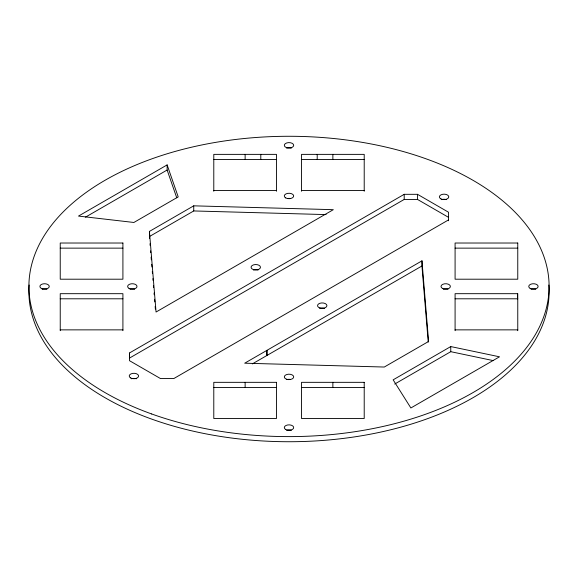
<?xml version="1.0" encoding="UTF-8"?>
<svg xmlns="http://www.w3.org/2000/svg" width="578" height="578" viewBox="0 0 578 578"><rect width="100%" height="100%" fill="white"/><g stroke="black" fill="none" stroke-linecap="round" stroke-linejoin="round"><path stroke-width="0.87" d="M167.129 164.903L78.492 216.078L133.886 222.472L178.205 196.888L167.129 164.903L167.129 170.026L176.745 197.799M85.486 217.155L167.129 170.026M149.42 231.417L193.738 205.833L333.325 209.677L156.053 312.026L149.42 231.417L149.565 238.331M149.42 236.539L193.738 210.948L326.122 214.597M448.521 217.342L417.504 199.432L404.21 199.432L129.465 358.1L129.465 352.985L404.21 194.316L417.504 194.316L448.521 212.227L448.521 220.76M448.521 219.907L173.79 378.568L160.496 378.568L129.472 360.665L129.465 352.985M421.954 260.851L244.682 363.201L384.283 367.037L428.601 341.454L421.954 260.851L421.954 265.974L428.233 342.089M252.326 363.909L421.954 265.974M450.761 346.569L393.148 379.833L410.871 407.974L499.508 356.807L450.761 346.569L450.761 351.684L394.702 384.052M517.765 329.865L455.088 329.865M213.788 159.485L276.465 159.485M301.535 159.485L364.212 159.485M213.788 190.552L276.465 190.552M301.535 190.552L364.212 190.552M60.235 248.135L122.912 248.135M455.088 248.135L517.765 248.135M60.235 298.797L122.912 298.797M455.088 298.797L517.765 298.797M60.235 329.865L122.912 329.865M213.788 387.448L276.465 387.448M301.535 387.448L364.212 387.448M450.761 351.684L493.417 360.643M150.005 243.699L150.157 245.491M150.598 250.866L150.742 252.658M151.111 257.138L151.335 259.825M151.703 264.298L151.927 266.985M152.296 271.465L152.44 273.257M152.881 278.632L153.033 280.424M153.473 285.792L153.618 287.584M154.066 292.959L154.21 294.751M154.579 299.231L154.803 301.918M155.171 306.391L155.388 309.078M517.765 330.674L517.765 293.682L455.088 293.682L455.088 330.674M517.548 293.682L517.548 298.797M417.504 194.316L417.504 199.432M404.21 194.316L404.21 199.432M364.212 191.253L364.212 154.369L301.535 154.369L301.535 191.253M332.87 154.369L332.87 159.485M332.87 382.333L332.87 387.448M317.206 154.369L317.206 159.485M276.465 191.253L276.465 154.369L213.788 154.369L213.788 191.253M266.993 350.333L266.993 355.448M266.848 350.42L266.848 355.535M260.794 154.369L260.794 159.485M245.13 154.369L245.13 159.485M245.13 382.333L245.13 387.448M193.738 205.833L193.738 210.948M122.912 330.674L122.912 293.682L60.235 293.682L60.235 330.674M287.786 379.399A4.703 2.717 0 0 1 290.214 379.399M129.963 289.21A4.703 2.717 0 0 1 134.667 289.21M443.333 289.21A4.703 2.717 0 0 1 448.037 289.21M286.652 148.091A4.703 2.717 0 0 1 291.348 148.091M441.736 199.641A4.703 2.717 0 0 1 446.44 199.641M42.216 289.21A4.703 2.717 0 0 1 46.919 289.21M253.417 270.013A4.703 2.717 0 0 1 258.12 270.013M319.887 308.399A4.703 2.717 0 0 1 324.583 308.399M131.56 378.778A4.703 2.717 0 0 1 136.263 378.778M287.786 198.478A4.703 2.717 0 0 1 290.214 198.478M548.854 285.012A260.1 150.164 0 0 1 289 441.729A260.1 150.164 0 0 1 29.146 285.012M286.652 430.328A4.703 2.717 0 0 1 291.348 430.328M531.081 289.21A4.703 2.717 0 0 1 535.784 289.21M122.912 243.02L60.235 243.02L60.235 279.203L122.912 279.203L122.912 243.02M517.765 243.02L455.088 243.02L455.088 279.203L517.765 279.203L517.765 243.02M276.465 382.333L213.788 382.333L213.788 418.515L276.465 418.515L276.465 382.333M364.212 382.333L301.535 382.333L301.535 418.515L364.212 418.515L364.212 382.333M286.652 379.255A4.703 2.717 0 0 0 293.703 376.907A4.703 2.717 0 0 0 286.652 374.551A4.703 2.717 0 0 0 286.652 379.255M128.988 288.357A4.703 2.717 0 0 0 136.856 287.143A4.703 2.717 0 0 0 131.098 283.82A4.703 2.717 0 0 0 128.988 288.357M442.365 288.357A4.703 2.717 0 0 0 450.226 287.143A4.703 2.717 0 0 0 444.468 283.82A4.703 2.717 0 0 0 442.365 288.357M286.652 147.672A4.703 2.717 0 0 0 293.703 145.324A4.703 2.717 0 0 0 286.652 142.968A4.703 2.717 0 0 0 286.652 147.672M440.761 198.796A4.703 2.717 0 0 0 448.629 197.575A4.703 2.717 0 0 0 442.871 194.251A4.703 2.717 0 0 0 440.761 198.796M42.216 288.79A4.703 2.717 0 0 0 49.267 286.442A4.703 2.717 0 0 0 42.216 284.094A4.703 2.717 0 0 0 42.216 288.79M130.592 377.925A4.703 2.717 0 0 0 138.453 376.712A4.703 2.717 0 0 0 132.694 373.388A4.703 2.717 0 0 0 130.592 377.925M253.417 269.601A4.703 2.717 0 0 0 260.468 267.246A4.703 2.717 0 0 0 253.417 264.897A4.703 2.717 0 0 0 253.417 269.601M285.676 197.9A4.703 2.717 0 0 0 293.537 196.679A4.703 2.717 0 0 0 287.786 193.355A4.703 2.717 0 0 0 285.676 197.9M319.88 307.987A4.703 2.717 0 0 0 326.931 305.632A4.703 2.717 0 0 0 319.887 303.284A4.703 2.717 0 0 0 319.88 307.987M151.653 413.964A260.1 150.164 0 0 0 548.963 291.355A260.1 150.164 0 0 0 166.392 154.008A260.1 150.164 0 0 0 151.653 413.964M285.676 429.483A4.703 2.717 0 0 0 293.537 428.262A4.703 2.717 0 0 0 287.786 424.938A4.703 2.717 0 0 0 285.676 429.483M530.105 288.357A4.703 2.717 0 0 0 537.974 287.143A4.703 2.717 0 0 0 532.215 283.82A4.703 2.717 0 0 0 530.105 288.357"/></g></svg>
